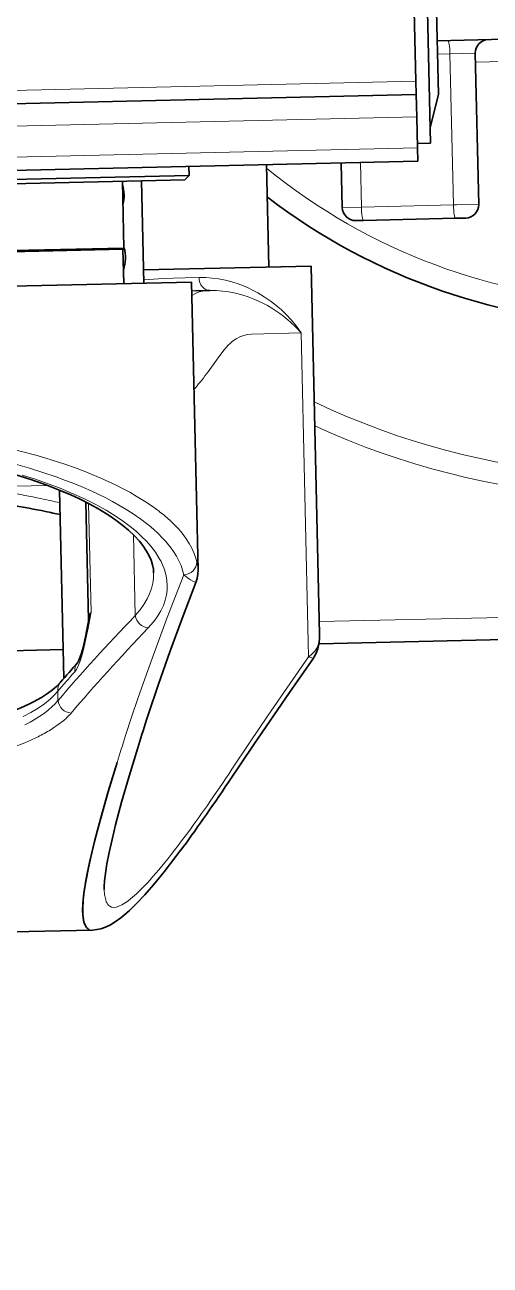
# Model space of a CAD drawing. Header units: inches. Extents: x 185496 to 352137, y 107182 to 179410.
# Drawn here: x 235685.5 to 235790.1, y 166355 to 166634 of the extents above; entities that cross this region are included whole.
import ezdxf

# ---------------------------------------------------------------- set-up
doc = ezdxf.new("R2010")
doc.units = ezdxf.units.IN
doc.header["$MEASUREMENT"] = 0
doc.linetypes.add('DASH', pattern=[0.35, 0.25, -0.1])

# ---------------------------------------------------------------- blocks, each defined once
blk = doc.blocks.new('机器人')
at = {"color": 7, "lineweight": 13}
for p, q in [((-1551.54, 521.52), (-1551.54, 726.69)), ((-1676.54, 694.9), (-1676.54, 559.52)), ((-1644.54, 553.83), (-1678.54, 553.83)), ((-1644.54, 533.12), (-1644.54, 553.83)), ((-1672.54, 369.02), (-1672.54, 546.02)), ((-1664.54, 369.02), (-1664.54, 546.02)), ((-1657.54, 369.02), (-1657.54, 546.02)), ((-1543.64, 518.91), (-1616.54, 518.91)), ((-1554.86, 470.25), (-1579.27, 470.25))]:
    blk.add_line(p, q, dxfattribs=at)
at = {"color": 7, "lineweight": 35}
for p, q in [((-1546.54, 726.69), (-1546.54, 521.35)), ((-1681.54, 694.9), (-1681.54, 551.02)), ((-1678.54, 559.52), (-1644.54, 559.52)), ((-1641.54, 554.24), (-1641.54, 533.53)), ((-1719.54, 551.02), (-1669.54, 551.02)), ((-1730.54, 549.02), (-1658.54, 549.02)), ((-1716.54, 546.02), (-1672.54, 546.02)), ((-1669.54, 369.02), (-1669.54, 546.02)), ((-1654.54, 546.02), (-1654.54, 369.02)), ((-1631.54, 521.52), (-1631.54, 483.8)), ((-1548.65, 521.52), (-1631.54, 521.52)), ((-1654.54, 512.02), (-1631.54, 512.02)), ((-1652.54, 494.52), (-1652.54, 435.8)), ((-1628.54, 494.52), (-1628.54, 304.52)), ((-1563.73, 494.52), (-1628.54, 494.52)), ((-1651.54, 493.52), (-1651.54, 435.42)), ((-1628.54, 483.8), (-1651.54, 483.8)), ((-1636.54, 479.52), (-1636.54, 430.07)), ((-1636.29, 479.27), (-1636.29, 429.97)), ((-1553.08, 469.63), (-1579.6, 469.63)), ((-1483.34, 468.92), (-1483.34, 330.12)), ((-1582.42, 463.81), (-1540.09, 463.81)), ((-1546.54, 419.52), (-1546.54, 463.81))]:
    blk.add_line(p, q, dxfattribs=at)
at = {"color": 7, "lineweight": 35, "ltscale": 5.18799e-05}
blk.add_line((-1681.54, 562.52), (-1681.54, 562.52), dxfattribs=at)
at = {"color": 7, "lineweight": 13, "ltscale": 0.142397}
blk.add_line((-1678.54, 559.52), (-1678.54, 553.83), dxfattribs=at)
at = {"color": 7, "lineweight": 13, "ltscale": 0.125}
blk.add_line((-1644.54, 554.52), (-1644.54, 559.52), dxfattribs=at)
at = {"color": 7, "lineweight": 35, "ltscale": 0.05}
blk.add_line((-1641.54, 554.52), (-1641.54, 556.52), dxfattribs=at)
at = {"color": 7, "lineweight": 13, "ltscale": 0.070122}
blk.add_line((-1678.54, 553.83), (-1678.54, 551.02), dxfattribs=at)
at = {"color": 7, "lineweight": 13, "ltscale": 0.017397}
blk.add_line((-1644.54, 553.83), (-1644.54, 554.52), dxfattribs=at)
at = {"color": 7, "lineweight": 35, "ltscale": 0.006958}
blk.add_line((-1641.54, 554.24), (-1641.54, 554.52), dxfattribs=at)
at = {"color": 7, "lineweight": 35, "ltscale": 0.194052}
blk.add_line((-1669.54, 551.02), (-1662.04, 549.02), dxfattribs=at)
at = {"color": 7, "lineweight": 35, "ltscale": 0.075}
for p, q in [((-1658.54, 549.02), (-1658.54, 546.02)), ((-1669.54, 546.02), (-1672.54, 546.02)), ((-1657.54, 546.02), (-1654.54, 546.02))]:
    blk.add_line(p, q, dxfattribs=at)
at = {"color": 7, "lineweight": 35, "ltscale": 0.125}
blk.add_line((-1664.54, 546.02), (-1669.54, 546.02), dxfattribs=at)
at = {"color": 7, "lineweight": 35, "ltscale": 0.175}
blk.add_line((-1657.54, 546.02), (-1664.54, 546.02), dxfattribs=at)
at = {"color": 7, "lineweight": 13, "ltscale": 0.250015}
blk.add_line((-1654.54, 533.12), (-1644.54, 533.12), dxfattribs=at)
at = {"color": 7, "lineweight": 13, "ltscale": 0.107603}
blk.add_line((-1644.54, 528.81), (-1644.54, 533.12), dxfattribs=at)
at = {"color": 7, "lineweight": 35, "ltscale": 0.04304}
blk.add_line((-1641.54, 531.81), (-1641.54, 533.53), dxfattribs=at)
at = {"color": 7, "lineweight": 35, "ltscale": 0.250018}
blk.add_line((-1644.54, 528.81), (-1654.54, 528.81), dxfattribs=at)
at = {"color": 7, "lineweight": 13, "ltscale": 0.001125}
blk.add_line((-1543.81, 519.13), (-1543.84, 519.17), dxfattribs=at)
at = {"color": 7, "lineweight": 35, "ltscale": 0.00393}
blk.add_line((-1543.64, 518.91), (-1543.69, 519.06), dxfattribs=at)
at = {"color": 7, "lineweight": 13, "ltscale": 0.279634}
blk.add_line((-1616.54, 518.91), (-1616.54, 507.72), dxfattribs=at)
at = {"color": 7, "lineweight": 35, "ltscale": 0.018522}
blk.add_line((-1626.54, 498.63), (-1626.54, 497.89), dxfattribs=at)
at = {"color": 7, "lineweight": 35, "ltscale": 0.062254}
blk.add_line((-1626.54, 497.89), (-1626.54, 495.4), dxfattribs=at)
at = {"color": 7, "lineweight": 35, "ltscale": 0.050003}
blk.add_line((-1652.54, 494.52), (-1654.54, 494.52), dxfattribs=at)
at = {"color": 7, "lineweight": 35, "ltscale": 0.035355}
blk.add_line((-1651.54, 493.52), (-1652.54, 494.52), dxfattribs=at)
at = {"color": 7, "lineweight": 13, "ltscale": 0.078836}
blk.add_line((-1629.54, 496.25), (-1629.54, 493.1), dxfattribs=at)
at = {"color": 7, "lineweight": 13, "ltscale": 0.021893}
blk.add_line((-1626.54, 494.52), (-1626.54, 495.4), dxfattribs=at)
at = {"color": 7, "lineweight": 13, "ltscale": 0.454053}
blk.add_line((-1553.86, 480.18), (-1572.02, 480.18), dxfattribs=at)
at = {"color": 7, "lineweight": 35, "ltscale": 0.375}
blk.add_line((-1636.54, 479.52), (-1651.54, 479.52), dxfattribs=at)
at = {"color": 7, "lineweight": 35, "ltscale": 0.008839}
blk.add_line((-1636.29, 479.27), (-1636.54, 479.52), dxfattribs=at)
at = {"color": 7, "lineweight": 35, "ltscale": 0.19375}
blk.add_line((-1628.54, 479.27), (-1636.29, 479.27), dxfattribs=at)
at = {"color": 7, "lineweight": 13, "ltscale": 0.00611}
blk.add_line((-1491.29, 479.04), (-1491.45, 479.22), dxfattribs=at)
at = {"color": 7, "lineweight": 13, "ltscale": 0.00792}
blk.add_line((-1492.72, 471.81), (-1492.4, 471.81), dxfattribs=at)
at = {"color": 7, "lineweight": 35, "ltscale": 8.69751e-05}
blk.add_line((-1483.34, 468.92), (-1483.34, 468.92), dxfattribs=at)
at = {"color": 7, "lineweight": 35, "ltscale": 6.24353e-05}
blk.add_line((-1497.23, 468.32), (-1497.23, 468.32), dxfattribs=at)
at = {"color": 7, "lineweight": 35, "ltscale": 8.8501e-05}
blk.add_line((-1496.34, 468.12), (-1496.34, 468.12), dxfattribs=at)
at = {"color": 7, "lineweight": 13, "ltscale": 0.406061}
blk.add_line((-1583.54, 461.12), (-1583.54, 444.88), dxfattribs=at)
at = {"color": 7, "lineweight": 13, "ltscale": 0.052133}
blk.add_line((-1535.13, 462.36), (-1537.22, 462.36), dxfattribs=at)
at = {"color": 7, "lineweight": 13, "ltscale": 0.000388629}
blk.add_line((-1580.63, 459.56), (-1580.64, 459.55), dxfattribs=at)
at = {"color": 7, "lineweight": 13}
for points in [[(-1547.83, 521.49), (-1547.26, 521.42), (-1546.74, 521.32), (-1546.07, 521.1), (-1545.47, 520.79), (-1544.93, 520.4), (-1544.44, 519.93), (-1544.13, 519.56), (-1543.84, 519.17)], [(-1543.37, 520.01), (-1543.37, 520.01), (-1543.36, 519.99), (-1543.38, 519.9), (-1543.56, 519.32), (-1543.63, 519.14), (-1543.69, 519.06)], [(-1629.54, 496.25), (-1629.49, 497.74), (-1629.35, 499.2), (-1629.13, 500.62), (-1628.79, 502.15), (-1628.37, 503.62), (-1627.88, 505.05), (-1627.42, 506.17), (-1626.93, 507.26), (-1626.37, 508.36), (-1625.77, 509.42), (-1624.88, 510.83), (-1623.94, 512.14), (-1622.95, 513.38), (-1621.86, 514.6), (-1620.72, 515.72), (-1619.56, 516.75), (-1618.07, 517.91), (-1616.54, 518.91)], [(-1626.54, 498.63), (-1626.49, 500.08), (-1626.36, 501.48), (-1626.14, 502.85), (-1625.8, 504.35), (-1625.39, 505.8), (-1624.91, 507.2), (-1624.46, 508.31), (-1623.97, 509.38), (-1623.43, 510.45), (-1622.86, 511.47), (-1622.28, 512.43), (-1621.67, 513.34), (-1621.03, 514.23), (-1620.37, 515.07), (-1619.01, 516.62), (-1617.79, 517.83), (-1616.54, 518.91)], [(-1518.78, 501.12), (-1524.63, 505.24), (-1530.73, 509.58), (-1543.64, 518.91)], [(-1616.54, 507.72), (-1616.48, 506.85), (-1616.3, 505.99), (-1615.99, 505.14), (-1615.57, 504.3), (-1615.02, 503.48), (-1614.62, 502.98), (-1614.17, 502.48), (-1613.13, 501.5), (-1611.91, 500.54)], [(-1626.54, 497.89), (-1626.48, 497.03), (-1626.3, 496.18), (-1625.99, 495.34), (-1625.56, 494.52)], [(-1576.05, 487.39), (-1575.02, 488.51), (-1573.97, 489.54), (-1573.19, 490.25), (-1572.41, 490.9), (-1571.63, 491.49), (-1570.86, 492.03), (-1569.8, 492.68), (-1568.74, 493.23), (-1567.67, 493.69), (-1566.64, 494.04), (-1565.6, 494.3)], [(-1565.59, 494.3), (-1564.54, 494.47), (-1563.73, 494.52)], [(-1562.77, 491.3), (-1562.76, 491.31), (-1562.75, 491.32), (-1562.07, 492.11), (-1561.58, 492.79), (-1561.28, 493.26), (-1561.1, 493.63), (-1560.97, 493.94), (-1560.96, 493.98), (-1560.96, 493.99), (-1560.96, 493.99), (-1560.96, 493.99)], [(-1629.29, 483.8), (-1629.43, 487.16), (-1629.52, 490.43), (-1629.54, 493.1)], [(-1573.22, 484.64), (-1572.18, 485.72), (-1571.14, 486.72), (-1570.35, 487.4), (-1569.56, 488.04), (-1568.8, 488.6), (-1568.03, 489.12), (-1566.97, 489.74), (-1565.91, 490.27), (-1564.85, 490.72), (-1563.81, 491.05), (-1562.77, 491.3)], [(-1562.77, 491.3), (-1553.24, 487.36), (-1544.09, 483.72), (-1539.59, 481.99), (-1535.2, 480.35), (-1531.01, 478.83), (-1526.91, 477.39)], [(-1585.99, 455.47), (-1584.99, 458.4), (-1583.93, 461.25), (-1582.85, 463.91), (-1581.72, 466.49), (-1580.42, 469.18), (-1579.07, 471.74), (-1577.67, 474.14), (-1576.22, 476.39), (-1575.07, 478), (-1573.9, 479.5), (-1572.73, 480.86), (-1571.62, 482.02), (-1570.5, 483.08), (-1569.36, 484.03), (-1567.98, 485.03), (-1566.58, 485.88), (-1565.86, 486.24), (-1565.14, 486.56), (-1564.44, 486.83), (-1563.74, 487.05), (-1562.63, 487.32), (-1561.53, 487.47), (-1560.46, 487.52), (-1559.39, 487.46), (-1558.33, 487.3), (-1557.14, 486.98), (-1555.96, 486.54), (-1554.8, 485.96), (-1553.65, 485.25), (-1552.98, 484.76), (-1552.32, 484.23), (-1551.01, 483.03)], [(-1585.73, 471.36), (-1584.91, 473.16), (-1584.08, 474.9), (-1583.26, 476.52), (-1582.43, 478.08), (-1581.59, 479.57), (-1580.72, 481.01), (-1579.54, 482.84), (-1578.33, 484.56), (-1577.08, 486.18)], [(-1582.9, 469.16), (-1582.09, 470.9), (-1581.26, 472.58), (-1580.44, 474.14), (-1579.6, 475.65), (-1578.76, 477.08), (-1577.91, 478.46), (-1576.73, 480.23), (-1575.51, 481.89), (-1574.27, 483.44)], [(-1563.35, 484.52), (-1562.17, 484.46), (-1561, 484.27), (-1559.84, 483.96), (-1558.69, 483.52), (-1557.56, 482.97), (-1556.3, 482.19), (-1555.07, 481.27), (-1553.86, 480.18)], [(-1488.62, 472.94), (-1488.41, 473.36), (-1488.33, 473.84), (-1488.38, 474.39), (-1488.55, 475), (-1488.85, 475.68), (-1489.27, 476.43), (-1489.67, 477.03), (-1490.14, 477.66), (-1491.29, 479.04)], [(-1492.39, 471.81), (-1491.23, 471.86), (-1490.94, 471.89), (-1490.03, 472.07), (-1489.64, 472.2), (-1489.3, 472.36), (-1489.02, 472.53), (-1488.8, 472.73), (-1488.62, 472.94)], [(-1593.28, 447.95), (-1592.31, 451.89), (-1591.27, 455.73), (-1590.31, 458.95), (-1589.3, 462.08), (-1588.23, 465.12), (-1587.41, 467.29), (-1586.56, 469.41), (-1585.73, 471.36)], [(-1590.5, 446.42), (-1589.53, 450.25), (-1588.48, 453.98), (-1587.52, 457.11), (-1586.5, 460.15), (-1585.42, 463.1), (-1584.59, 465.21), (-1583.74, 467.26), (-1582.9, 469.16)], [(-1541.51, 466.28), (-1541.92, 466.6), (-1542.42, 466.9), (-1543, 467.18), (-1544.1, 467.63), (-1545.38, 468.06), (-1546.74, 468.45), (-1548.17, 468.81), (-1551.27, 469.51), (-1554.86, 470.25)], [(-1483.34, 468.92), (-1483.41, 468.39), (-1483.5, 468.16), (-1483.63, 467.95)], [(-1530.62, 463.54), (-1529.7, 462.3), (-1528.83, 460.97), (-1528.37, 460.2)], [(-1531.72, 454.45), (-1532.6, 456.21), (-1533.53, 457.83), (-1534.49, 459.3), (-1535.49, 460.6), (-1536.34, 461.54), (-1537.22, 462.36)], [(-1526.91, 457.32), (-1526.35, 456.04), (-1525.81, 454.7), (-1524.79, 451.89), (-1523.86, 448.9), (-1523.17, 446.37), (-1522.53, 443.73), (-1522.13, 441.89), (-1521.35, 437.95), (-1520.94, 435.55), (-1520.56, 433.11), (-1519.89, 428.13), (-1519.31, 422.73), (-1518.86, 417.08), (-1518.55, 411.74), (-1518.36, 406.35), (-1518.29, 402.64), (-1518.27, 398.84), (-1518.31, 395.06), (-1518.45, 389.87), (-1518.69, 384.72), (-1518.9, 381.42), (-1519.15, 378.14)]]:
    blk.add_lwpolyline(points, dxfattribs=at)
at = {"color": 7, "lineweight": 35}
for points in [[(-1547.6, 521.48), (-1546.45, 521.33), (-1545.39, 521.06), (-1544.48, 520.68), (-1543.64, 520.2), (-1543.37, 520.01)], [(-1543.69, 519.06), (-1543.74, 519.07), (-1543.77, 519.08), (-1543.81, 519.13)], [(-1515.92, 500.29), (-1524.26, 506.18), (-1535.78, 514.48), (-1543.37, 520.01)], [(-1560.96, 493.99), (-1561.85, 494.29), (-1562.82, 494.47), (-1563.73, 494.52)], [(-1560.96, 493.99), (-1552.95, 490.72), (-1545.47, 487.77), (-1538.3, 485.05), (-1531.43, 482.58), (-1530.09, 482.11)], [(-1487.55, 477.37), (-1489.14, 479.08), (-1490.98, 480.88), (-1493.21, 482.91), (-1496.04, 485.34), (-1499.42, 488.09), (-1500.89, 489.25)], [(-1563.35, 484.52), (-1564.2, 484.48), (-1565.14, 484.32), (-1566.22, 484.02), (-1567.18, 483.63), (-1568.29, 483.06), (-1569.53, 482.27), (-1570.54, 481.5), (-1571.75, 480.43), (-1573.09, 479.09), (-1574.17, 477.85), (-1575.41, 476.28), (-1576.44, 474.85), (-1577.88, 472.64), (-1579.13, 470.51), (-1580.35, 468.2), (-1581.3, 466.27), (-1582.37, 463.92), (-1583.61, 460.96), (-1584.96, 457.36), (-1586.16, 453.82)], [(-1524.1, 480.06), (-1517.73, 477.96), (-1511.98, 476.16), (-1506.87, 474.67), (-1503.6, 473.8), (-1500.72, 473.09), (-1498.18, 472.54), (-1495.98, 472.15), (-1494.32, 471.93), (-1492.98, 471.82), (-1492.39, 471.81)], [(-1483.34, 468.92), (-1483.41, 469.9), (-1483.59, 470.85), (-1483.92, 471.87), (-1484.44, 473.04), (-1485.06, 474.12), (-1485.91, 475.37), (-1487.04, 476.79), (-1487.55, 477.37)], [(-1483.63, 467.95), (-1483.92, 467.63), (-1484.31, 467.37), (-1484.81, 467.15), (-1485.24, 467.03), (-1485.74, 466.94), (-1486.89, 466.84), (-1488.27, 466.85), (-1490.07, 467), (-1492.15, 467.3), (-1494.51, 467.73), (-1496.46, 468.15), (-1498.56, 468.64), (-1503.23, 469.86), (-1508.5, 471.38), (-1514.38, 473.21), (-1520.86, 475.33)], [(-1483.63, 467.95), (-1483.97, 467.59), (-1484.44, 467.3), (-1485.04, 467.08), (-1485.56, 466.97), (-1486.14, 466.89), (-1486.85, 466.84), (-1487.65, 466.83), (-1489.39, 466.93), (-1491.67, 467.22), (-1494.32, 467.69), (-1497.32, 468.34), (-1499.7, 468.92), (-1502.27, 469.6), (-1505.25, 470.43), (-1508.45, 471.37), (-1514.36, 473.2), (-1520.86, 475.33)], [(-1543.55, 466.96), (-1543.54, 466.95), (-1543.56, 466.97), (-1543.75, 467.09), (-1544.44, 467.43), (-1545.45, 467.81), (-1546.93, 468.27), (-1549.3, 468.88), (-1552.47, 469.57)], [(-1539.22, 463.03), (-1538.38, 462.19), (-1537.55, 461.18), (-1536.74, 460.03), (-1535.91, 458.64), (-1534.96, 456.82), (-1534.46, 455.76)], [(-1534.46, 455.76), (-1533.71, 453.98), (-1532.99, 452.05), (-1532.3, 449.99), (-1531.64, 447.79), (-1530.72, 444.29), (-1529.87, 440.5), (-1529.1, 436.42), (-1528.41, 432.12), (-1527.82, 427.62), (-1527.36, 423.34), (-1526.88, 417.7), (-1526.6, 413.09), (-1526.38, 408.06), (-1526.27, 402.96), (-1526.25, 399.52)]]:
    blk.add_lwpolyline(points, dxfattribs=at)
at = {"color": 7, "lineweight": 13}
for centre, radius, start, end in [((-1756.54, 599.52), 178.89, 334.1492, 54.0584), ((-1756.54, 599.52), 174.04, 333.3737, 54.0584), ((-1756.54, 599.52), 135, 319.5978, 106.3487), ((-1548.65, 511.01), 10.51, 85.5162, 89.9974), ((-1547.81, 518.74), 2.75, 85.6286, 90.3894), ((-1547.41, 462.11), 38.2, 138.5629, 140.9512), ((-1545.7, 459.46), 37.3, 137.5466, 140.0018), ((-1300.93, 1131.87), 692.4, 250.95109, 251.48044), ((-1548.85, 486.91), 17.72, 250.1653, 258.2104), ((-1263.27, 767.46), 410.04, 227.2678, 228.0796), ((-1383.43, 413.54), 202.5, 165.6267, 166.8634), ((-1542.54, 453.92), 15.32, 38.9178, 47.8158), ((-1561.26, 441.68), 37.73, 24.484, 29.3802)]:
    blk.add_arc(centre, radius, start, end, dxfattribs=at)
at = {"color": 7, "lineweight": 35}
for centre, radius, start, end in [((-1756.54, 599.52), 140, 321.3178, 105.7493), ((-1678.54, 562.52), 3, 180, 270), ((-1644.54, 556.52), 3, 0, 90), ((-1644.54, 531.81), 3, 270.0022, 359.9975), ((-1548.65, 507.75), 13.77, 85.6258, 89.998), ((-1305.77, 1128.23), 683.95, 250.85436, 251.38439), ((-1553.08, 466.63), 3, 78.3554, 90.0417), ((-1264.03, 770.43), 412.58, 227.3541, 228.1649), ((-1371.48, 413.62), 211.49, 166.272, 167.1954)]:
    blk.add_arc(centre, radius, start, end, dxfattribs=at)
at = {"color": 7, "lineweight": 13}
for centre, major_axis, ratio, start_param, end_param in [((-1678.54, 553.41), (3, 0), 0.139173, 1.570796, 3.141593), ((-1644.54, 554.24), (3, 0), 0.139173, 4.712389, 6.283185), ((-1644.54, 533.53), (3, 0), 0.139173, 4.712389, 6.283185), ((-2106.32, 625.76), (509.59, -144.94), 0.102737, 0.205084, 0.2756), ((-1606.71, 541.74), (117.26, -67.08), 0.088941, 0.555895, 0.775218), ((-1629.54, 498.63), (-3, 0), 0.792854, 1.570796, 3.141593), ((-1565.59, 491.3), (0.57, -2.94), 0.940199, 1.390474, 2.937875), ((-1876.15, 676.22), (387.64, -203.15), 0.059215, 0.158246, 0.316051), ((-1553.86, 483.03), (-2.12, -2.12), 0.904824, 0.83397, 2.304918), ((-1802.44, 1000.1), (336.42, -566.82), 0.146378, 5.766152, 5.848473), ((-1804.87, 998.81), (335.8, -568.55), 0.14605, 5.766762, 5.849084), ((-1553.34, 484.15), (0.32, -14.51), 0.423468, 5.981409, 6.273858), ((-1541.51, 469.16), (-2.03, -2.21), 0.92401, 0, 0.783643), ((-1535.13, 465.26), (-2, -2.23), 0.92973, 0.766931, 2.265365), ((-1537.22, 465.26), (-2, -2.24), 0.929645, 0, 0.766371), ((-1544.77, 383.33), (-4.79, -81.18), 0.28667, 2.66341, 2.927341), ((-1553.11, 415.83), (-5.81, -95.68), 0.349618, 4.259148, 4.425187)]:
    blk.add_ellipse(centre, major_axis=major_axis, ratio=ratio, start_param=start_param, end_param=end_param, dxfattribs=at)
at = {"color": 7, "lineweight": 35}
for centre, major_axis, ratio, start_param, end_param in [((-1610.61, 543.96), (124.74, -70.99), 0.089686, 0.549089, 0.761298), ((-1648.54, 477.93), (4, 0), 0.469472, 1.009468, 2.132125), ((-1634.54, 477.93), (4, 0), 0.469472, 0.794367, 2.132125), ((-1550.84, 416.25), (-5.71, -96.6), 0.338763, 4.25678, 4.423578)]:
    blk.add_ellipse(centre, major_axis=major_axis, ratio=ratio, start_param=start_param, end_param=end_param, dxfattribs=at)

msp = doc.modelspace()

# ---------------------------------------------------------------- linework, layer by layer
at = {"color": 5, "linetype": 'DASH'}
msp.add_circle((235825, 166706.46, 276290.76), 1900, dxfattribs=at)

# ---------------------------------------------------------------- block references
at = {"rotation": 271.3046472960784}
msp.add_blockref('机器人', (235265.63, 164936.72, 276290.76), dxfattribs=at)

doc.saveas('drawing.dxf')
